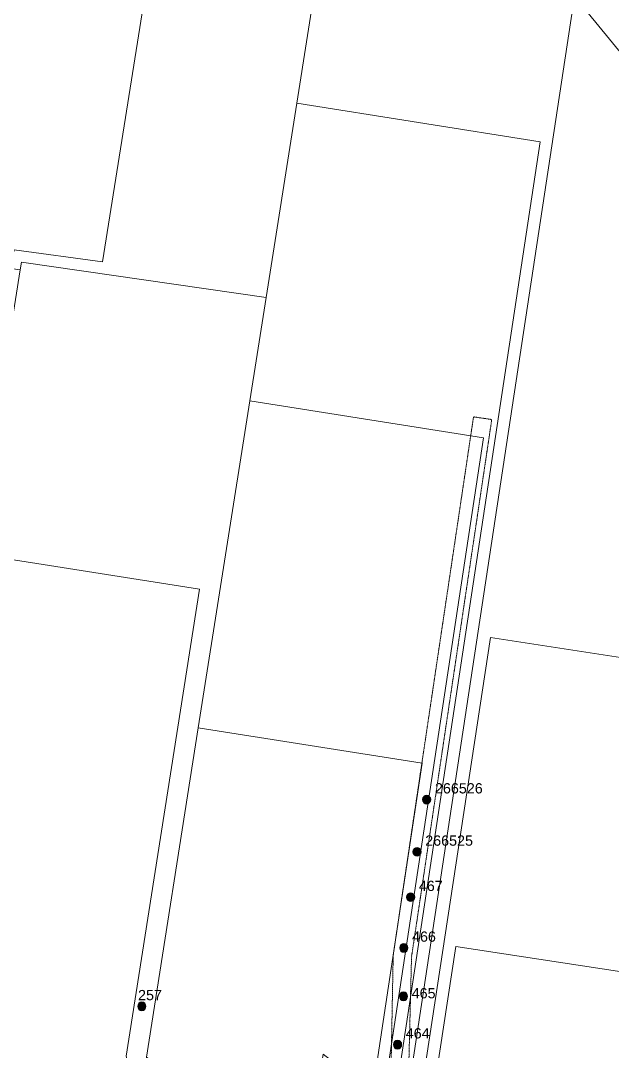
# Model space of a CAD drawing. Header units: metres. Extents: x 301573 to 308964, y 6278036 to 6284182.
# Drawn here: x 302369 to 302658, y 6282660 to 6283162 of the extents above; entities that cross this region are included whole.
import ezdxf
from ezdxf.enums import TextEntityAlignment as Align

# ---------------------------------------------------------------- set-up
doc = ezdxf.new("R2010")
doc.units = ezdxf.units.M
doc.linetypes.add('DASHED', pattern=[0.75, 0.5, -0.25])
doc.linetypes.add('HIDDEN2', pattern=[0.1875, 0.125, -0.0625])
doc.layers.get('0').update_dxf_attribs({"color": 6})
doc.layers.add('Cadastre Land Parcels_SP_EXT', color=95, linetype='Continuous', lineweight=15)
doc.layers.add('Cadastre Other Property_SP_EXT', color=97, linetype='DASHED', lineweight=15)
doc.layers.add('SupportsOH_SP_TR_HV_LV_SL_EXT', color=7, linetype='Continuous')
doc.layers.get('0').freeze()
doc.styles.add('POLE_LABEL', font='arial.ttf', dxfattribs={"height": 2})
doc.styles.get("Standard").update_dxf_attribs({"font": 'arial.ttf'})

# ---------------------------------------------------------------- blocks, each defined once
blk = doc.blocks.new('POLE_EXT')
blk.add_hatch(color=256).paths.add_polyline_path([(-1, 0, 1), (1, 0, 1)])
blk.add_lwpolyline([(-1, 0, 1), (1, 0, 1)], format="xyb", close=True)
at = {"flags": 8}
blk.add_attdef('pNumber', text='', height=2, dxfattribs=at).set_placement((3, 2.5), align=Align.MIDDLE_CENTER)
at = {"style": 'POLE_LABEL', "flags": 9}
for tag, p in [('STRUCTURE_PLANT_NUMBER', (1.35, 0.03)), ('STREET_CODE', (1.35, -0.2))]:
    blk.add_attdef(tag, text='', height=0.2, dxfattribs=at).set_placement(p, align=Align.MIDDLE_LEFT)
at = {"flags": 9}
for tag, p in [('OWNED_BY', (1.35, -0.4)), ('SPECIAL_USE', (1.35, -0.8)), ('STATE', (1.35, -1)), ('cLV', (1.35, -1.4)), ('hDepth', (1.35, -1.6)), ('hDia', (1.35, -1.8)), ('cHV', (1.35, -2)), ('PARENT', (1.35, -0.6)), ('USAGE', (1.35, -1.2)), ('LBRACKET', (1.35, -2.2)), ('LExisting', (1.35, -2.4)), ('LANTNUMBER', (1.35, -2.6)), ('cLinedev', (1.35, -3.4)), ('pExisting', (1.35, -3.8)), ('pFooting', (1.35, -4.4)), ('pNew', (1.35, -4.6)), ('pRelocate', (1.35, -5)), ('LOther', (1.35, -2.8)), ('LRemove', (1.35, -3)), ('LEGEND', (1.35, -3.2)), ('LOCATION', (1.35, -3.6)), ('PFNUMBER', (1.35, -4)), ('NEWPFNUMBER', (1.35, -4.2)), ('pRemove', (1.35, -5.2)), ('pReplace', (1.35, -5.4)), ('pStay', (1.35, -5.6)), ('pType', (1.35, -5.8)), ('cspan', (1.35, -6)), ('STREETNAME', (1.35, -6.2)), ('SUBURB', (1.35, -6.4)), ('OPERATED_BY', (1.36, -7.01)), ('NOTES', (1.35, -6.6)), ('MAINTAINED_BY', (1.36, -6.81))]:
    blk.add_attdef(tag, text='', height=0.2, dxfattribs=at).set_placement(p, align=Align.MIDDLE_LEFT)
at = {"flags": 1}
blk.add_attdef('Z', (1.35, -7.33), '', height=0.2, dxfattribs=at)

msp = doc.modelspace()

# ---------------------------------------------------------------- linework, layer by layer
at = {"layer": 'Cadastre Land Parcels_SP_EXT', "linetype": 'Continuous'}
for points in [[(302639.03102, 6283174.33796), (302620.02996, 6283198.55797), (302534.44899, 6283317.90196), (302524.92797, 6283257.52803), (302503.57604, 6283122.12596), (302622.40699, 6283103.38796), (302541.69898, 6282571.45503), (302547.025, 6282567.99097), (302639.03102, 6283174.33796)], [(302377.093, 6283279.63203), (302359.717, 6283282.20401), (302323.41998, 6283056.41497), (302240.043, 6283068.71396), (302239.20296, 6283064.24601), (302364.51099, 6283045.77098), (302365.64297, 6283050.67397), (302408.81704, 6283044.73996), (302444.64696, 6283269.51203), (302377.093, 6283279.63203)], [(302524.92797, 6283257.52803), (302444.64696, 6283269.51203), (302408.81704, 6283044.73996), (302365.64297, 6283050.67397), (302364.51099, 6283045.77098), (302239.20296, 6283064.24601), (302238.55601, 6283059.92602), (302281.69899, 6283053.63603), (302368.70502, 6283040.95102), (302369.32998, 6283044.57699), (302488.63599, 6283027.39002), (302503.57604, 6283122.12596), (302524.92797, 6283257.52803)], [(302547.025, 6282567.99097), (302552.66397, 6282563.89897), (302598.10899, 6282861.65497), (302714.46628, 6282843.73403), (302748.47333, 6283086.84308), (302705.10002, 6283093.80599), (302639.03102, 6283174.33796), (302547.025, 6282567.99097)], [(302541.69898, 6282571.45503), (302622.40699, 6283103.38796), (302503.57604, 6283122.12596), (302488.63599, 6283027.39002), (302484.26803, 6282999.68697), (302480.68199, 6282976.95501), (302594.64396, 6282958.984), (302536.45697, 6282575.47301), (302541.69898, 6282571.45503)], [(302488.63599, 6283027.39002), (302369.32998, 6283044.57699), (302368.70502, 6283040.95102), (302346.76197, 6282902.44698), (302456.17004, 6282885.11303), (302420.332, 6282657.39304), (302426.78699, 6282634.10396), (302430.212, 6282656.90403), (302455.54297, 6282817.53901), (302480.68199, 6282976.95501), (302484.26803, 6282999.68697), (302488.63599, 6283027.39002)], [(302536.45697, 6282575.47301), (302594.64396, 6282958.984), (302480.68199, 6282976.95501), (302455.54297, 6282817.53901), (302564.72403, 6282800.32104), (302540.61903, 6282639.86502), (302531.21496, 6282579.491), (302531.29296, 6282579.43199), (302536.45697, 6282575.47301)], [(302426.78699, 6282634.10396), (302420.332, 6282657.39304), (302456.17004, 6282885.11303), (302346.76197, 6282902.44698), (302306.58697, 6282648.873), (302313.49201, 6282645.35003), (302349.18201, 6282660.34396), (302422.10598, 6282604.46599), (302426.78699, 6282634.10396)], [(302693.01684, 6282693.74246), (302714.46628, 6282843.73403), (302598.10899, 6282861.65497), (302552.66397, 6282563.89897), (302558.02303, 6282559.82401), (302581.22403, 6282710.84999), (302693.01684, 6282693.74246)], [(302507.02401, 6282598.03299), (302516.42101, 6282658.38802), (302540.61903, 6282639.86502), (302564.72403, 6282800.32104), (302455.54297, 6282817.53901), (302430.212, 6282656.90403), (302507.02401, 6282598.03299)], [(302693.01684, 6282693.74246), (302581.22403, 6282710.84999), (302558.02303, 6282559.82401), (302660.06301, 6282481.62499), (302662.40935, 6282479.81044), (302693.01684, 6282693.74246)]]:
    msp.add_lwpolyline(points, close=True, dxfattribs=at)
msp.add_lwpolyline([(302639.03102, 6283174.33796), (302705.10002, 6283093.80599), (302748.47333, 6283086.84308), (302876.089, 6283065.47498), (303006.5394, 6283044.33178), (303005.01399, 6283105.03996), (303065.63596, 6283095.11199), (303063.98202, 6283157.82099), (303059.53703, 6283272.10803)], dxfattribs=at)
at = {"layer": 'Cadastre Other Property_SP_EXT', "linetype": 'HIDDEN2'}
msp.add_lwpolyline([(302557.90866, 6282639.71768), (302559.57797, 6282705.75497), (302598.72599, 6282967.89697), (302589.82943, 6282969.19885), (302550.63975, 6282706.56875), (302549.38816, 6282641.11417), (302539.04539, 6282573.48899), (302547.025, 6282567.99097), (302557.90866, 6282639.71768)], close=True, dxfattribs=at)

# ---------------------------------------------------------------- block references
at = {"layer": 'SupportsOH_SP_TR_HV_LV_SL_EXT'}
ref = msp.add_blockref('POLE_EXT', (302567.01458, 6282782.52279), dxfattribs=dict(at, xscale=2, yscale=2, zscale=2))
ref.add_attrib('ASSET_NUM', '266526', dxfattribs={"layer": '0', "height": 5, "style": 'POLE_LABEL'}).set_placement((302571.01458, 6282784.02279), align=Align.BOTTOM_LEFT)
ref = msp.add_blockref('POLE_EXT', (302562.25954, 6282757.01673), dxfattribs=dict(at, xscale=2, yscale=2, zscale=2))
ref.add_attrib('ASSET_NUM', '266525', dxfattribs={"layer": '0', "height": 5, "style": 'POLE_LABEL'}).set_placement((302566.25954, 6282758.51673), align=Align.BOTTOM_LEFT)
ref = msp.add_blockref('POLE_EXT', (302559.14899, 6282734.93652), dxfattribs=dict(at, xscale=2, yscale=2, zscale=2))
ref.add_attrib('ASSET_NUM', '467', dxfattribs={"layer": '0', "height": 5, "style": 'POLE_LABEL'}).set_placement((302563.14899, 6282736.43652), align=Align.BOTTOM_LEFT)
ref = msp.add_blockref('POLE_EXT', (302555.82178, 6282710.19128), dxfattribs=dict(at, xscale=2, yscale=2, zscale=2))
ref.add_attrib('ASSET_NUM', '466', dxfattribs={"layer": '0', "height": 5, "style": 'POLE_LABEL'}).set_placement((302559.82178, 6282711.69128), align=Align.BOTTOM_LEFT)
ref = msp.add_blockref('POLE_EXT', (302427.98075, 6282681.67031), dxfattribs=dict(at, xscale=2, yscale=2, zscale=2))
ref.add_attrib('ASSET_NUM', '257', dxfattribs={"layer": '0', "height": 5, "style": 'POLE_LABEL'}).set_placement((302431.98075, 6282683.17031), align=Align.BOTTOM_CENTER)
ref = msp.add_blockref('POLE_EXT', (302555.65628, 6282686.5815), dxfattribs=dict(at, xscale=2, yscale=2, zscale=2))
ref.add_attrib('ASSET_NUM', '465', dxfattribs={"layer": '0', "height": 5, "style": 'POLE_LABEL'}).set_placement((302559.65628, 6282688.0815), align=Align.MIDDLE_LEFT)
ref = msp.add_blockref('POLE_EXT', (302552.76448, 6282663.03608), dxfattribs=dict(at, xscale=2, yscale=2, zscale=2))
ref.add_attrib('ASSET_NUM', '464', dxfattribs={"layer": '0', "height": 5, "style": 'POLE_LABEL'}).set_placement((302556.76448, 6282664.53608), align=Align.BOTTOM_LEFT)

doc.saveas('drawing.dxf')
